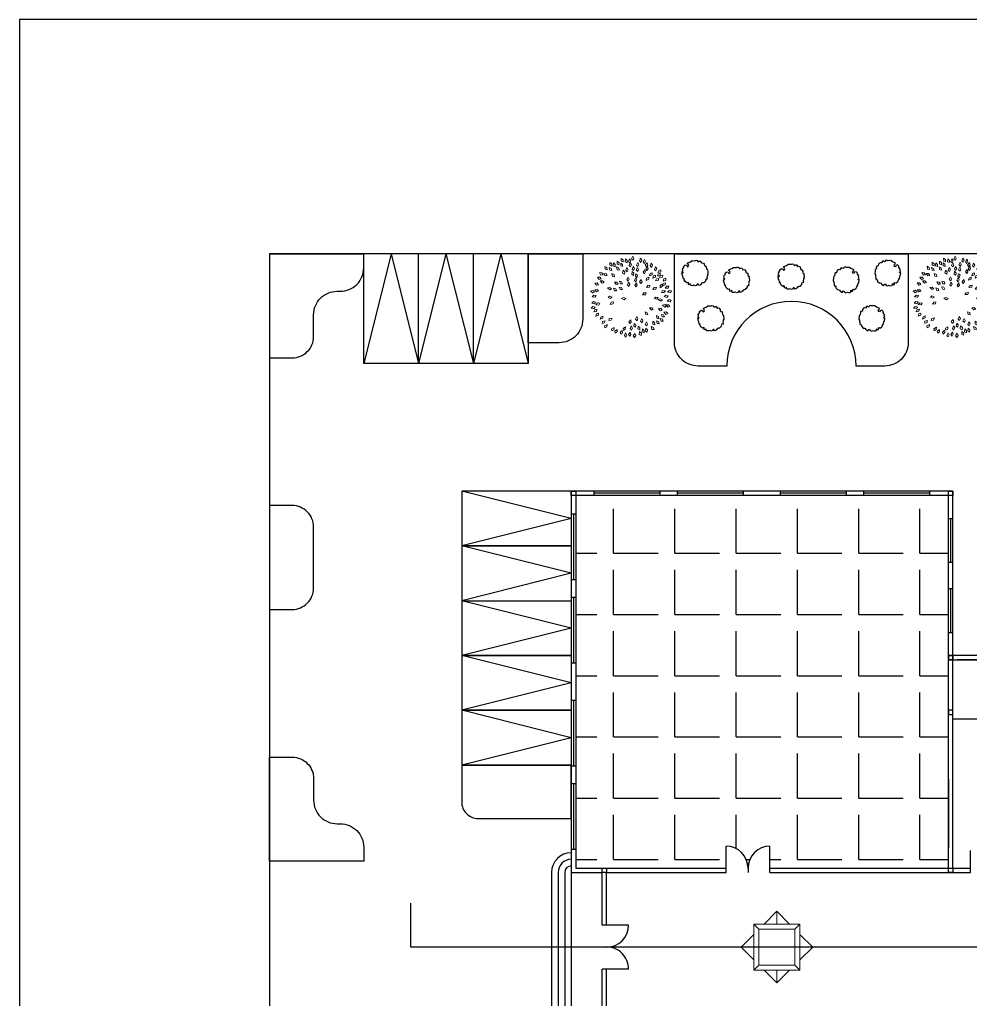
# Model space of a CAD drawing. Header units: millimetres. Extents: x 1593 to 1813, y 960 to 1110.
# Drawn here: x 1593.39 to 1636.76, y 1065.27 to 1109.97 of the extents above; entities that cross this region are included whole.
import ezdxf

# ---------------------------------------------------------------- set-up
doc = ezdxf.new("R2010")
doc.units = ezdxf.units.MM
doc.layers.add('1st floor', color=7, linetype='Continuous')
doc.layers.add('columns', color=22, linetype='Continuous')
doc.layers.add('Entrance Area', color=140, linetype='Continuous', lineweight=13)
doc.layers.add('trees', color=124, linetype='Continuous', lineweight=13)

# ---------------------------------------------------------------- blocks, each defined once
blk = doc.blocks.new('Paper Tree Plan')
at = {"layer": 'trees'}
for points in [[(4.3, 263.7), (10.6, 278.5), (2.1, 293.4), (-6.3, 274.3)], [(-182, 195.7), (-185, 211.6), (-200.3, 219.2), (-196.7, 198.7)], [(-149.4, 222), (-149.5, 238.2), (-163.2, 248.4), (-163.3, 227.6)], [(-125.4, 217.1), (-124.6, 233.2), (-137.6, 244.3), (-139, 223.4)], [(-97, 192.2), (-99.2, 208.2), (-114.1, 216.6), (-111.5, 195.9)], [(-97.2, 230.6), (-96.9, 246.8), (-110.4, 257.4), (-111, 236.5)], [(-70.8, 217.9), (-71.1, 234), (-84.9, 244.1), (-84.7, 223.2)], [(-66.2, 252.1), (-66.9, 268.2), (-81, 278), (-80.3, 257.1)], [(-38.1, 246.4), (-37.5, 262.5), (-50.8, 273.3), (-51.8, 252.5)], [(-18.1, 244.6), (-11.9, 259.5), (-20.5, 274.3), (-28.7, 255.1)], [(-12.8, 215.6), (-6.6, 230.5), (-15.3, 245.3), (-23.5, 226.1)], [(8.3, 189.4), (14.7, 204.2), (6.3, 219.1), (-2.2, 200.1)], [(40.3, 219.1), (46.6, 234), (38.1, 248.8), (29.7, 229.7)], [(61.5, 248.8), (67.8, 263.7), (59.2, 278.5), (50.9, 259.4)], [(87.3, 240.3), (95.4, 254.3), (88.7, 270.1), (78.1, 252.1)], [(100.3, 217.1), (110.6, 229.5), (106.7, 246.2), (93.2, 230.3)], [(105.1, 189.7), (114, 203.2), (108.4, 219.3), (96.7, 202.1)], [(137.9, 212.8), (144.3, 227.7), (135.7, 242.5), (127.4, 223.4)], [(169.7, 187.4), (176, 202.2), (167.5, 217.1), (159.1, 198)], [(-212.7, 158.6), (-220.9, 172.5), (-237.9, 174.5), (-227.5, 156.4)], [(-181.7, 153.3), (-190.7, 166.7), (-207.8, 167.7), (-196.3, 150.3)], [(-149.3, 188.9), (-152.9, 204.6), (-168.6, 211.5), (-164, 191.2)], [(-129.7, 144.6), (-133.1, 160.4), (-148.7, 167.6), (-144.5, 147.2)], [(-58, 163.5), (-55.6, 179.4), (-67.6, 191.7), (-70.9, 171.1)], [(-38.2, 181.1), (-31.9, 195.9), (-40.4, 210.8), (-48.8, 191.7)], [(-29.7, 113.1), (-23.4, 128), (-31.9, 142.8), (-40.3, 123.7)], [(7.3, 154.7), (10.4, 170.5), (-1.1, 183.3), (-5.3, 162.8)], [(26, 165.8), (21.7, 150.3), (32.2, 136.7), (37.9, 156.8)], [(38.3, 183.1), (44.6, 198), (36, 212.8), (27.7, 193.7)], [(87, 166.2), (95.7, 179.8), (89.8, 195.9), (78.3, 178.4)], [(142.9, 172.9), (127.8, 167.1), (123, 150.7), (142.6, 157.9)], [(166.2, 157), (151.6, 150.2), (147.9, 133.5), (166.9, 142)], [(201.7, 169.8), (186.5, 164.6), (181.2, 148.3), (201, 154.9)], [(206.9, 194.3), (191.3, 190.3), (184.7, 174.5), (205, 179.5)], [(220, 156.7), (204.1, 153.7), (196.5, 138.4), (217, 142)], [(-245.8, 87.1), (-255.9, 99.6), (-273.1, 99), (-260.1, 82.7)], [(-225.7, 129.3), (-236, 141.7), (-253.1, 141), (-239.9, 124.8)], [(-205.3, 102.7), (-215.7, 115), (-232.8, 114), (-219.5, 98)], [(-104.2, 91.5), (-113.2, 104.9), (-130.3, 105.9), (-118.8, 88.5)], [(-71.1, 93.5), (-77.9, 108.2), (-94.6, 111.8), (-86.1, 92.8)], [(-25.4, 74.9), (-19.1, 89.8), (-27.6, 104.6), (-36, 85.5)], [(24.4, 107.8), (31.6, 122.2), (24, 137.6), (14.4, 119)], [(24.8, 70.5), (34.1, 83.7), (28.7, 100), (16.6, 83)], [(60.3, 95), (69.7, 108.2), (64.6, 124.5), (52.3, 107.6)], [(117.8, 141.4), (103.1, 134.6), (99.5, 117.9), (118.5, 126.5)], [(126.6, 83.2), (110.6, 81.3), (102, 66.5), (122.7, 68.8)], [(191.3, 130.8), (175.2, 129.3), (166.3, 114.7), (187, 116.5)], [(213.9, 91), (200.9, 81.5), (200.6, 64.4), (217.6, 76.5)], [(238.6, 101.3), (223.4, 96.1), (218, 79.8), (237.8, 86.4)], [(242.5, 133.5), (227.1, 128.5), (221.6, 112.2), (241.5, 118.6)], [(263.1, 75.6), (247, 75.3), (236.8, 61.5), (257.7, 61.6)], [(-273.1, 35.6), (-285.9, 45.4), (-302.4, 40.8), (-286, 28)], [(-262.8, 8.7), (-278.8, 10.9), (-290.8, -1.3), (-270.2, -4.3)], [(-244.6, 40.6), (-256.3, 51.7), (-273.2, 48.9), (-258.3, 34.3)], [(-150.9, 56.9), (-162.7, 67.9), (-179.6, 64.9), (-164.4, 50.6)], [(-176.4, -5.3), (-161.7, -12.2), (-146.6, -4.1), (-165.4, 4.9)], [(-115.2, 42.5), (-120.5, 57.8), (-136.8, 63), (-130.1, 43.3)], [(-72.5, 53.1), (-80, 67.4), (-96.9, 70.2), (-87.4, 51.7)], [(99.6, 28.6), (83.5, 28.3), (73.4, 14.4), (94.3, 14.6)], [(173.4, 68.7), (157.3, 67.7), (147.9, 53.4), (168.7, 54.5)], [(211.4, 31.8), (227.4, 30), (239.2, 42.5), (218.5, 45)], [(258.5, 6.5), (243, 11.2), (229.2, 1.1), (249.1, -5.2)], [(282.8, 43.4), (266.7, 44.8), (255.2, 32.1), (276, 30.1)], [(-266.1, -38.8), (-281.9, -35.5), (-294.8, -46.8), (-274.4, -51.3)], [(-236.3, -46.7), (-252.3, -45), (-264, -57.5), (-243.3, -59.9)], [(-136.7, -37.8), (-152.7, -40.1), (-160.9, -55.1), (-140.3, -52.4)], [(-48.8, -13.7), (-62.8, -5.7), (-78.6, -12.5), (-60.5, -23)], [(185.9, -5.6), (170.2, -2.1), (157.2, -13.2), (177.5, -17.9)], [(216.9, -22.5), (202.9, -14.5), (187.1, -21.2), (205.1, -31.7)], [(246.8, -67.4), (234.3, -57.1), (217.7, -61.1), (233.6, -74.5)], [(270.9, -70.3), (260.8, -57.7), (243.7, -58.2), (256.5, -74.6)], [(281.2, -24.4), (265.4, -20.9), (252.3, -31.9), (272.6, -36.7)], [(-270.1, -74.4), (-286, -71.5), (-298.6, -83.1), (-278.1, -87.1)], [(-256.4, -91.1), (-272.2, -94.3), (-279.6, -109.8), (-259.1, -105.8)], [(-245.2, -119.4), (-260.5, -124.6), (-265.9, -140.8), (-246.1, -134.4)], [(-214.8, -139.8), (-229.4, -146.8), (-232.9, -163.5), (-213.9, -154.8)], [(112.5, -131), (107.8, -115.6), (91.7, -109.7), (97.6, -129.7)], [(151.5, -92), (140.9, -79.8), (123.8, -81), (137.4, -96.9)], [(191.4, -160), (189.8, -144), (175.2, -135.1), (177.1, -155.9)], [(215.4, -96.4), (205.1, -84), (188, -84.8), (201.2, -101)], [(233.5, -144.9), (225.7, -130.8), (208.8, -128.3), (218.7, -146.7)], [(255.7, -121.5), (244.2, -110.2), (227.2, -112.8), (242, -127.5)], [(-218.9, -193.5), (-203.3, -189.4), (-196.9, -173.5), (-217.1, -178.7)], [(-200.5, -225.9), (-186, -218.8), (-182.8, -202), (-201.6, -211)], [(-170.6, -172.7), (-154.7, -170.1), (-146.7, -154.9), (-167.3, -158.1)], [(-19, -195), (-7.9, -183.3), (-10.7, -166.4), (-25.2, -181.4)], [(-6.5, -241.4), (-0.2, -226.5), (-8.7, -211.7), (-17, -230.8)], [(22.3, -221.4), (25.3, -205.6), (13.7, -192.9), (9.7, -213.4)], [(34, -173.5), (40.3, -158.6), (31.8, -143.8), (23.4, -162.9)], [(53.5, -239.9), (54.7, -223.8), (41.8, -212.5), (40.1, -233.3)], [(70, -188.3), (76.3, -173.5), (67.8, -158.6), (59.4, -177.7)], [(104, -211.7), (110.3, -196.8), (101.7, -182), (93.4, -201.1)], [(161.8, -203.9), (161.1, -187.8), (146.9, -178.1), (147.7, -198.9)], [(194.8, -195.4), (190, -180), (173.9, -174.2), (179.9, -194.2)], [(223.1, -177.2), (217.8, -162), (201.4, -156.9), (208.2, -176.6)], [(-148.3, -247.8), (-134.6, -239.3), (-132.9, -222.3), (-150.8, -233.1)], [(-123.9, -263.8), (-110.6, -254.7), (-109.7, -237.6), (-127.1, -249.2)], [(-84.1, -271.7), (-72.3, -260.7), (-74, -243.7), (-89.4, -257.7)], [(-65, -243.8), (-51.3, -235.3), (-49.7, -218.2), (-67.5, -229)], [(-46.7, -292.3), (-40.4, -277.4), (-49, -262.6), (-57.3, -281.7)], [(-19.6, -286.5), (-10.5, -273.2), (-16, -257), (-27.9, -274.1)], [(15.3, -295.1), (23.7, -281.4), (17.5, -265.4), (6.4, -283.1)], [(63.1, -280.4), (64.8, -264.4), (52.2, -252.7), (49.9, -273.5)], [(84, -261.5), (86, -245.5), (73.8, -233.5), (70.9, -254.2)], [(107.5, -256.8), (110, -240.8), (98, -228.5), (94.6, -249.1)], [(156.4, -238.1), (151.8, -222.6), (135.7, -216.6), (141.5, -236.7)]]:
    blk.add_lwpolyline(points, close=True, dxfattribs=at)

msp = doc.modelspace()

# ---------------------------------------------------------------- hatches: boundary and pattern name
h = msp.add_hatch()
h.set_pattern_fill('ANGLE', color=256, scale=0.4, style=0)
h.set_pattern_definition([(0, (-567.22, 54.6407), (0, 2.794), [2.032, -0.762]), (90, (-567.22, 54.6407), (-2.794, 2e-16), [2.032, -0.762])])
h.paths.add_polyline_path([(1635.751, 1088.263), (1618.751, 1088.263), (1618.751, 1071.263), (1625.613, 1071.263), (1625.613, 1072.263, -0.414214), (1626.613, 1071.263, -0.414214), (1627.613, 1072.263), (1627.613, 1071.263), (1635.751, 1071.263)])

# ---------------------------------------------------------------- linework, layer by layer
for p, q in [((1611.232, 1067.661), (1611.232, 1069.661)), ((1683.151, 1067.661), (1611.232, 1067.661))]:
    msp.add_line(p, q)
for points in [[(1813.386, 1109.974), (1593.386, 1109.974), (1593.386, 959.974), (1813.386, 959.974)], [(1624.591, 1097.964), (1624.538, 1097.96), (1624.497, 1097.946), (1624.473, 1097.895), (1624.454, 1097.899), (1624.434, 1097.863), (1624.375, 1097.836), (1624.337, 1097.905), (1624.298, 1097.899), (1624.273, 1097.851), (1624.214, 1097.823), (1624.136, 1097.85), (1624.093, 1097.831), (1624.013, 1097.836), (1623.971, 1097.879), (1623.981, 1097.889), (1623.979, 1097.935), (1623.935, 1097.877), (1623.892, 1097.894), (1623.892, 1097.976), (1623.867, 1097.982), (1623.814, 1097.964), (1623.742, 1098.025), (1623.691, 1098.121), (1623.71, 1098.146), (1623.663, 1098.148), (1623.644, 1098.258), (1623.624, 1098.277), (1623.599, 1098.414), (1623.647, 1098.42), (1623.657, 1098.445), (1623.608, 1098.468), (1623.636, 1098.534), (1623.621, 1098.59), (1623.685, 1098.669), (1623.682, 1098.718), (1623.748, 1098.78), (1623.82, 1098.755), (1623.848, 1098.7), (1623.885, 1098.713), (1623.908, 1098.767), (1623.869, 1098.825), (1623.841, 1098.84), (1623.861, 1098.876), (1623.982, 1098.924), (1624.06, 1098.976), (1624.19, 1098.971), (1624.217, 1098.984), (1624.259, 1098.995), (1624.302, 1098.978), (1624.314, 1098.943), (1624.348, 1098.922), (1624.386, 1098.946), (1624.434, 1098.952), (1624.485, 1098.87), (1624.522, 1098.882), (1624.578, 1098.866), (1624.617, 1098.808), (1624.626, 1098.754), (1624.659, 1098.726), (1624.695, 1098.727), (1624.716, 1098.692), (1624.71, 1098.683), (1624.722, 1098.648), (1624.711, 1098.64), (1624.728, 1098.589), (1624.767, 1098.556), (1624.773, 1098.501), (1624.787, 1098.367), (1624.758, 1098.332), (1624.759, 1098.261), (1624.741, 1098.233), (1624.751, 1098.179), (1624.726, 1098.131), (1624.702, 1098.134), (1624.668, 1098.087), (1624.673, 1098.046)], [(1628.977, 1097.801), (1628.924, 1097.797), (1628.883, 1097.783), (1628.859, 1097.732), (1628.84, 1097.736), (1628.82, 1097.701), (1628.761, 1097.673), (1628.723, 1097.742), (1628.684, 1097.736), (1628.66, 1097.688), (1628.6, 1097.661), (1628.523, 1097.688), (1628.479, 1097.669), (1628.399, 1097.674), (1628.357, 1097.716), (1628.367, 1097.727), (1628.365, 1097.773), (1628.321, 1097.715), (1628.278, 1097.732), (1628.278, 1097.814), (1628.253, 1097.82), (1628.2, 1097.801), (1628.128, 1097.862), (1628.077, 1097.959), (1628.096, 1097.983), (1628.05, 1097.985), (1628.03, 1098.096), (1628.01, 1098.114), (1627.985, 1098.252), (1628.033, 1098.258), (1628.043, 1098.283), (1627.994, 1098.305), (1628.022, 1098.372), (1628.007, 1098.427), (1628.071, 1098.506), (1628.068, 1098.555), (1628.134, 1098.617), (1628.206, 1098.592), (1628.234, 1098.538), (1628.271, 1098.55), (1628.294, 1098.604), (1628.255, 1098.663), (1628.227, 1098.678), (1628.247, 1098.713), (1628.368, 1098.762), (1628.446, 1098.814), (1628.576, 1098.809), (1628.603, 1098.822), (1628.645, 1098.833), (1628.688, 1098.815), (1628.7, 1098.78), (1628.734, 1098.76), (1628.772, 1098.783), (1628.82, 1098.789), (1628.872, 1098.707), (1628.908, 1098.72), (1628.964, 1098.703), (1629.003, 1098.645), (1629.012, 1098.591), (1629.045, 1098.563), (1629.081, 1098.565), (1629.102, 1098.529), (1629.096, 1098.52), (1629.108, 1098.485), (1629.097, 1098.478), (1629.114, 1098.427), (1629.153, 1098.394), (1629.159, 1098.338), (1629.173, 1098.204), (1629.144, 1098.169), (1629.145, 1098.098), (1629.127, 1098.071), (1629.137, 1098.017), (1629.112, 1097.969), (1629.088, 1097.972), (1629.054, 1097.924), (1629.059, 1097.883)], [(1632.59, 1097.964), (1632.643, 1097.96), (1632.684, 1097.946), (1632.708, 1097.895), (1632.728, 1097.899), (1632.747, 1097.863), (1632.807, 1097.836), (1632.844, 1097.905), (1632.883, 1097.899), (1632.908, 1097.851), (1632.967, 1097.823), (1633.045, 1097.85), (1633.089, 1097.831), (1633.168, 1097.836), (1633.21, 1097.879), (1633.2, 1097.889), (1633.202, 1097.935), (1633.246, 1097.877), (1633.289, 1097.894), (1633.29, 1097.976), (1633.314, 1097.982), (1633.368, 1097.964), (1633.439, 1098.025), (1633.491, 1098.121), (1633.471, 1098.146), (1633.518, 1098.148), (1633.538, 1098.258), (1633.558, 1098.277), (1633.582, 1098.414), (1633.534, 1098.42), (1633.524, 1098.445), (1633.573, 1098.468), (1633.546, 1098.534), (1633.56, 1098.59), (1633.496, 1098.669), (1633.499, 1098.718), (1633.434, 1098.78), (1633.361, 1098.755), (1633.333, 1098.7), (1633.296, 1098.713), (1633.274, 1098.767), (1633.312, 1098.825), (1633.34, 1098.84), (1633.32, 1098.876), (1633.2, 1098.924), (1633.122, 1098.976), (1632.992, 1098.971), (1632.964, 1098.984), (1632.922, 1098.995), (1632.879, 1098.978), (1632.867, 1098.943), (1632.833, 1098.922), (1632.795, 1098.946), (1632.747, 1098.952), (1632.696, 1098.87), (1632.659, 1098.882), (1632.603, 1098.866), (1632.565, 1098.808), (1632.555, 1098.754), (1632.523, 1098.726), (1632.487, 1098.727), (1632.465, 1098.692), (1632.471, 1098.683), (1632.459, 1098.648), (1632.47, 1098.64), (1632.453, 1098.589), (1632.414, 1098.556), (1632.409, 1098.501), (1632.395, 1098.367), (1632.424, 1098.332), (1632.422, 1098.261), (1632.44, 1098.233), (1632.431, 1098.179), (1632.455, 1098.131), (1632.479, 1098.134), (1632.513, 1098.087), (1632.508, 1098.046)], [(1626.485, 1097.654), (1626.431, 1097.65), (1626.391, 1097.636), (1626.367, 1097.585), (1626.347, 1097.589), (1626.327, 1097.554), (1626.268, 1097.526), (1626.231, 1097.595), (1626.192, 1097.589), (1626.167, 1097.541), (1626.108, 1097.514), (1626.03, 1097.541), (1625.986, 1097.522), (1625.907, 1097.527), (1625.865, 1097.569), (1625.875, 1097.58), (1625.873, 1097.626), (1625.829, 1097.568), (1625.786, 1097.585), (1625.785, 1097.667), (1625.76, 1097.673), (1625.707, 1097.654), (1625.636, 1097.715), (1625.584, 1097.812), (1625.603, 1097.836), (1625.557, 1097.838), (1625.537, 1097.949), (1625.517, 1097.967), (1625.493, 1098.105), (1625.541, 1098.111), (1625.551, 1098.136), (1625.502, 1098.158), (1625.529, 1098.225), (1625.515, 1098.28), (1625.579, 1098.359), (1625.576, 1098.408), (1625.641, 1098.47), (1625.714, 1098.445), (1625.742, 1098.391), (1625.779, 1098.403), (1625.801, 1098.457), (1625.763, 1098.516), (1625.735, 1098.531), (1625.755, 1098.566), (1625.875, 1098.615), (1625.953, 1098.667), (1626.083, 1098.662), (1626.111, 1098.675), (1626.153, 1098.686), (1626.195, 1098.668), (1626.207, 1098.633), (1626.242, 1098.613), (1626.279, 1098.636), (1626.328, 1098.642), (1626.379, 1098.56), (1626.416, 1098.573), (1626.472, 1098.556), (1626.51, 1098.498), (1626.519, 1098.444), (1626.552, 1098.416), (1626.588, 1098.418), (1626.609, 1098.382), (1626.603, 1098.373), (1626.616, 1098.338), (1626.604, 1098.331), (1626.622, 1098.28), (1626.661, 1098.247), (1626.666, 1098.191), (1626.68, 1098.057), (1626.651, 1098.022), (1626.653, 1097.951), (1626.635, 1097.924), (1626.644, 1097.87), (1626.619, 1097.822), (1626.596, 1097.825), (1626.562, 1097.777), (1626.567, 1097.736)], [(1630.696, 1097.654), (1630.75, 1097.65), (1630.791, 1097.636), (1630.814, 1097.585), (1630.834, 1097.589), (1630.854, 1097.554), (1630.913, 1097.526), (1630.951, 1097.595), (1630.99, 1097.589), (1631.014, 1097.541), (1631.073, 1097.514), (1631.151, 1097.541), (1631.195, 1097.522), (1631.275, 1097.527), (1631.317, 1097.569), (1631.307, 1097.58), (1631.309, 1097.626), (1631.353, 1097.568), (1631.395, 1097.585), (1631.396, 1097.667), (1631.421, 1097.673), (1631.474, 1097.654), (1631.545, 1097.715), (1631.597, 1097.812), (1631.578, 1097.836), (1631.624, 1097.838), (1631.644, 1097.949), (1631.664, 1097.967), (1631.689, 1098.105), (1631.64, 1098.111), (1631.631, 1098.136), (1631.68, 1098.158), (1631.652, 1098.225), (1631.667, 1098.28), (1631.603, 1098.359), (1631.606, 1098.408), (1631.54, 1098.47), (1631.467, 1098.445), (1631.439, 1098.391), (1631.403, 1098.403), (1631.38, 1098.457), (1631.418, 1098.516), (1631.447, 1098.531), (1631.427, 1098.566), (1631.306, 1098.615), (1631.228, 1098.667), (1631.098, 1098.662), (1631.071, 1098.675), (1631.029, 1098.686), (1630.986, 1098.668), (1630.974, 1098.633), (1630.939, 1098.613), (1630.902, 1098.636), (1630.854, 1098.642), (1630.802, 1098.56), (1630.766, 1098.573), (1630.71, 1098.556), (1630.671, 1098.498), (1630.662, 1098.444), (1630.629, 1098.416), (1630.593, 1098.418), (1630.572, 1098.382), (1630.578, 1098.373), (1630.566, 1098.338), (1630.577, 1098.331), (1630.559, 1098.28), (1630.521, 1098.247), (1630.515, 1098.191), (1630.501, 1098.057), (1630.53, 1098.022), (1630.529, 1097.951), (1630.547, 1097.924), (1630.537, 1097.87), (1630.562, 1097.822), (1630.586, 1097.825), (1630.62, 1097.777), (1630.615, 1097.736)], [(1625.314, 1095.901), (1625.261, 1095.896), (1625.22, 1095.882), (1625.196, 1095.831), (1625.177, 1095.835), (1625.157, 1095.8), (1625.098, 1095.772), (1625.06, 1095.842), (1625.021, 1095.835), (1624.996, 1095.788), (1624.937, 1095.76), (1624.859, 1095.787), (1624.816, 1095.768), (1624.736, 1095.773), (1624.694, 1095.815), (1624.704, 1095.826), (1624.702, 1095.872), (1624.658, 1095.814), (1624.615, 1095.831), (1624.615, 1095.913), (1624.59, 1095.919), (1624.537, 1095.9), (1624.465, 1095.962), (1624.414, 1096.058), (1624.433, 1096.082), (1624.386, 1096.084), (1624.367, 1096.195), (1624.347, 1096.213), (1624.322, 1096.351), (1624.37, 1096.357), (1624.38, 1096.382), (1624.331, 1096.404), (1624.359, 1096.471), (1624.344, 1096.526), (1624.408, 1096.606), (1624.405, 1096.655), (1624.471, 1096.716), (1624.543, 1096.691), (1624.571, 1096.637), (1624.608, 1096.65), (1624.631, 1096.704), (1624.592, 1096.762), (1624.564, 1096.777), (1624.584, 1096.813), (1624.705, 1096.861), (1624.783, 1096.913), (1624.913, 1096.908), (1624.94, 1096.921), (1624.982, 1096.932), (1625.025, 1096.914), (1625.037, 1096.879), (1625.071, 1096.859), (1625.109, 1096.883), (1625.157, 1096.889), (1625.208, 1096.806), (1625.245, 1096.819), (1625.301, 1096.803), (1625.34, 1096.744), (1625.349, 1096.691), (1625.381, 1096.662), (1625.418, 1096.664), (1625.439, 1096.629), (1625.433, 1096.619), (1625.445, 1096.584), (1625.434, 1096.577), (1625.451, 1096.526), (1625.49, 1096.493), (1625.496, 1096.438), (1625.51, 1096.303), (1625.481, 1096.268), (1625.482, 1096.197), (1625.464, 1096.17), (1625.474, 1096.116), (1625.449, 1096.068), (1625.425, 1096.071), (1625.391, 1096.023), (1625.396, 1095.982)], [(1631.867, 1095.901), (1631.92, 1095.896), (1631.961, 1095.882), (1631.985, 1095.831), (1632.005, 1095.835), (1632.024, 1095.8), (1632.084, 1095.772), (1632.121, 1095.842), (1632.16, 1095.835), (1632.185, 1095.788), (1632.244, 1095.76), (1632.322, 1095.787), (1632.366, 1095.768), (1632.445, 1095.773), (1632.487, 1095.815), (1632.477, 1095.826), (1632.479, 1095.872), (1632.523, 1095.814), (1632.566, 1095.831), (1632.567, 1095.913), (1632.591, 1095.919), (1632.645, 1095.9), (1632.716, 1095.962), (1632.768, 1096.058), (1632.748, 1096.082), (1632.795, 1096.084), (1632.815, 1096.195), (1632.835, 1096.213), (1632.859, 1096.351), (1632.811, 1096.357), (1632.801, 1096.382), (1632.85, 1096.404), (1632.823, 1096.471), (1632.837, 1096.526), (1632.773, 1096.606), (1632.776, 1096.655), (1632.711, 1096.716), (1632.638, 1096.691), (1632.61, 1096.637), (1632.573, 1096.65), (1632.551, 1096.704), (1632.589, 1096.762), (1632.617, 1096.777), (1632.597, 1096.813), (1632.477, 1096.861), (1632.399, 1096.913), (1632.269, 1096.908), (1632.241, 1096.921), (1632.199, 1096.932), (1632.156, 1096.914), (1632.144, 1096.879), (1632.11, 1096.859), (1632.072, 1096.883), (1632.024, 1096.889), (1631.973, 1096.806), (1631.936, 1096.819), (1631.88, 1096.803), (1631.842, 1096.744), (1631.832, 1096.691), (1631.8, 1096.662), (1631.764, 1096.664), (1631.742, 1096.629), (1631.748, 1096.619), (1631.736, 1096.584), (1631.748, 1096.577), (1631.73, 1096.526), (1631.691, 1096.493), (1631.686, 1096.438), (1631.672, 1096.303), (1631.701, 1096.268), (1631.699, 1096.197), (1631.717, 1096.17), (1631.708, 1096.116), (1631.732, 1096.068), (1631.756, 1096.071), (1631.79, 1096.023), (1631.785, 1095.982)]]:
    msp.add_lwpolyline(points, close=True)
at = {"layer": '1st floor'}
for p, q in [((1604.784, 1099.281), (1609.084, 1099.281)), ((1610.334, 1099.281), (1609.084, 1094.281)), ((1609.084, 1094.281), (1609.084, 1099.281)), ((1610.334, 1099.281), (1611.584, 1094.281)), ((1611.584, 1094.281), (1611.584, 1099.281)), ((1612.834, 1099.281), (1611.584, 1094.281)), ((1612.834, 1099.281), (1614.084, 1094.281)), ((1614.084, 1094.281), (1614.084, 1099.281)), ((1615.334, 1099.281), (1614.084, 1094.281)), ((1615.334, 1099.281), (1616.584, 1094.281)), ((1616.584, 1099.281), (1616.584, 1094.281)), ((1604.784, 1094.538), (1605.818, 1094.538)), ((1611.584, 1094.281), (1609.084, 1094.281)), ((1614.084, 1094.281), (1611.584, 1094.281)), ((1616.584, 1094.281), (1614.084, 1094.281)), ((1618.551, 1088.463), (1613.551, 1088.463)), ((1613.551, 1088.463), (1613.551, 1085.963)), ((1618.551, 1087.213), (1613.551, 1088.463)), ((1635.951, 1088.463), (1618.551, 1088.463)), ((1618.551, 1088.463), (1618.551, 1071.063)), ((1618.551, 1088.463), (1618.551, 1071.063)), ((1635.751, 1088.263), (1618.751, 1088.263)), ((1618.751, 1088.263), (1618.751, 1071.263)), ((1618.751, 1088.263), (1618.751, 1071.263)), ((1619.601, 1088.263), (1619.601, 1088.463)), ((1622.601, 1088.363), (1619.601, 1088.363)), ((1622.601, 1088.263), (1622.601, 1088.463)), ((1623.401, 1088.263), (1623.401, 1088.463)), ((1626.401, 1088.363), (1623.401, 1088.363)), ((1626.401, 1088.263), (1626.401, 1088.463)), ((1628.101, 1088.263), (1628.101, 1088.463)), ((1631.101, 1088.363), (1628.101, 1088.363)), ((1631.101, 1088.263), (1631.101, 1088.463)), ((1631.901, 1088.263), (1631.901, 1088.463)), ((1634.901, 1088.363), (1631.901, 1088.363)), ((1634.901, 1088.263), (1634.901, 1088.463)), ((1635.751, 1071.263), (1635.751, 1088.263)), ((1635.751, 1080.963), (1635.751, 1088.263)), ((1635.951, 1071.263), (1635.951, 1088.463)), ((1618.551, 1087.213), (1613.551, 1085.963)), ((1618.751, 1087.413), (1618.551, 1087.413)), ((1618.651, 1087.413), (1618.651, 1084.413)), ((1635.751, 1087.213), (1635.951, 1087.213)), ((1635.851, 1087.213), (1635.851, 1085.213)), ((1613.551, 1085.963), (1618.551, 1085.963)), ((1618.551, 1085.963), (1613.551, 1085.963)), ((1613.551, 1085.963), (1613.551, 1083.463)), ((1618.551, 1084.713), (1613.551, 1085.963)), ((1635.751, 1085.213), (1635.951, 1085.213)), ((1618.551, 1084.713), (1613.551, 1083.463)), ((1618.751, 1084.413), (1618.551, 1084.413)), ((1635.751, 1084.013), (1635.951, 1084.013)), ((1635.851, 1084.013), (1635.851, 1082.013)), ((1618.751, 1083.613), (1618.551, 1083.613)), ((1618.651, 1083.613), (1618.651, 1080.613)), ((1613.551, 1083.463), (1618.551, 1083.463)), ((1613.551, 1083.463), (1613.551, 1080.963)), ((1618.551, 1082.213), (1613.551, 1083.463)), ((1604.784, 1083.06), (1604.784, 1069.345)), ((1604.784, 1083.06), (1605.818, 1083.06)), ((1618.551, 1082.213), (1613.551, 1080.963)), ((1635.751, 1082.013), (1635.951, 1082.013)), ((1618.551, 1080.963), (1613.551, 1080.963)), ((1613.551, 1080.963), (1613.551, 1078.463)), ((1618.551, 1079.713), (1613.551, 1080.963)), ((1613.551, 1080.963), (1618.551, 1080.963)), ((1635.751, 1071.263), (1635.751, 1080.963)), ((1645.851, 1080.963), (1635.751, 1080.963)), ((1635.951, 1071.263), (1635.951, 1080.963)), ((1618.751, 1080.613), (1618.551, 1080.613)), ((1635.951, 1080.763), (1645.851, 1080.763)), ((1645.651, 1080.763), (1636.151, 1080.763)), ((1618.551, 1079.713), (1613.551, 1078.463)), ((1618.751, 1078.913), (1618.551, 1078.913)), ((1618.651, 1078.913), (1618.651, 1075.913)), ((1613.551, 1078.463), (1618.551, 1078.463)), ((1618.551, 1078.463), (1613.551, 1078.463)), ((1613.551, 1078.463), (1613.551, 1075.963)), ((1618.551, 1077.213), (1613.551, 1078.463)), ((1638.651, 1078.063), (1635.951, 1078.063)), ((1618.551, 1077.213), (1613.551, 1075.963)), ((1635.751, 1071.263), (1635.751, 1076.063)), ((1613.551, 1075.963), (1618.551, 1075.963)), ((1618.751, 1075.913), (1618.551, 1075.913)), ((1618.751, 1075.113), (1618.551, 1075.113)), ((1618.651, 1075.113), (1618.651, 1072.113)), ((1635.751, 1075.317), (1635.751, 1072.171)), ((1618.751, 1072.113), (1618.551, 1072.113)), ((1618.551, 1071.963), (1618.551, 1071.963)), ((1625.613, 1071.063), (1625.613, 1072.263)), ((1627.613, 1071.063), (1627.613, 1072.263)), ((1636.757, 1071.063), (1636.757, 1072.063)), ((1618.551, 1071.663), (1618.551, 1071.663)), ((1617.651, 1071.063), (1617.651, 1064.251)), ((1617.651, 1071.063), (1617.651, 1071.063)), ((1617.951, 1071.063), (1617.951, 1064.251)), ((1617.951, 1071.063), (1617.951, 1071.063)), ((1618.251, 1071.063), (1618.251, 1064.251)), ((1618.251, 1071.063), (1618.251, 1071.063)), ((1618.551, 1071.363), (1618.551, 1071.363)), ((1618.551, 1071.063), (1619.959, 1071.063)), ((1618.551, 1071.063), (1618.551, 1051.451)), ((1618.751, 1071.263), (1625.613, 1071.263)), ((1619.959, 1068.657), (1619.959, 1071.063)), ((1620.159, 1071.063), (1625.613, 1071.063)), ((1620.159, 1068.657), (1620.159, 1071.063)), ((1620.159, 1068.657), (1620.159, 1071.063)), ((1626.613, 1071.263), (1626.613, 1071.063)), ((1627.613, 1071.263), (1635.751, 1071.263)), ((1627.613, 1071.063), (1635.751, 1071.063)), ((1635.068, 1071.263), (1635.751, 1071.263)), ((1635.068, 1071.063), (1635.951, 1071.063)), ((1635.751, 1071.063), (1636.757, 1071.063)), ((1635.951, 1071.263), (1636.757, 1071.263)), ((1621.159, 1068.657), (1619.959, 1068.657)), ((1620.159, 1067.657), (1619.959, 1067.657)), ((1620.159, 1067.657), (1620.159, 1067.666)), ((1620.159, 1067.657), (1620.159, 1067.666)), ((1619.959, 1056.351), (1619.959, 1066.657)), ((1621.159, 1066.657), (1619.959, 1066.657)), ((1620.159, 1064.251), (1620.159, 1066.657)), ((1620.159, 1064.251), (1620.159, 1066.657))]:
    msp.add_line(p, q, dxfattribs=at)
for points in [[(1684.784, 1099.281), (1604.784, 1099.281), (1604.784, 1039.281), (1684.784, 1039.281)], [(1635.951, 1080.763), (1635.951, 1080.963), (1635.751, 1080.963), (1635.751, 1080.763)], [(1635.951, 1078.263), (1635.951, 1078.463), (1635.751, 1078.463), (1635.751, 1078.263)]]:
    msp.add_lwpolyline(points, close=True, dxfattribs=at)
for points in [[(1605.818, 1099.281), (1604.784, 1099.281), (1604.784, 1094.538), (1605.818, 1094.538, 0.414214), (1606.797, 1095.517), (1606.797, 1096.504, -0.414214), (1607.87, 1097.577), (1608.011, 1097.577, 0.414214), (1609.084, 1098.65), (1609.084, 1099.281)], [(1625.642, 1094.169), (1624.333, 1094.169, -0.414214), (1623.26, 1095.242), (1623.26, 1099.281), (1633.922, 1099.281), (1633.922, 1095.242, -0.414214), (1632.849, 1094.169), (1631.539, 1094.169)], [(1609.084, 1071.582), (1604.784, 1071.582), (1604.784, 1076.326), (1605.818, 1076.326, -0.414214), (1606.797, 1075.347), (1606.797, 1074.36, 0.414214), (1607.87, 1073.286), (1608.011, 1073.286, -0.414214), (1609.084, 1072.213), (1609.084, 1071.582)]]:
    msp.add_lwpolyline(points, format="xyb", dxfattribs=at)
for points in [[(1616.584, 1099.281), (1619.073, 1099.281), (1619.073, 1096.306, -0.414214), (1618, 1095.233), (1616.584, 1095.233)], [(1605.818, 1087.804), (1604.784, 1087.804), (1604.784, 1083.06), (1605.818, 1083.06, 0.414214), (1606.797, 1084.04), (1606.797, 1086.824, 0.414214)], [(1618.551, 1075.963), (1613.551, 1075.963), (1613.551, 1074.279, 0.414214), (1614.3, 1073.529), (1618.551, 1073.529)]]:
    msp.add_lwpolyline(points, format="xyb", close=True, dxfattribs=at)
for centre, radius, start, end in [((1628.591, 1094.169), 2.948, 360, 180), ((1618.551, 1071.063), 0.9, 90, 180), ((1625.613, 1071.263), 1, 360, 90), ((1627.613, 1071.263), 1, 90, 180), ((1618.551, 1071.063), 0.6, 90, 180), ((1618.551, 1071.063), 0.3, 90, 180), ((1620.159, 1068.657), 1, 270, 0), ((1620.159, 1066.666), 1, 359.49, 90)]:
    msp.add_arc(centre, radius, start, end, dxfattribs=at)
at = {"layer": 'columns'}
for points in [[(1618.551, 1088.463), (1618.751, 1088.463), (1618.751, 1088.263), (1618.551, 1088.263)], [(1635.751, 1088.463), (1635.951, 1088.463), (1635.951, 1088.263), (1635.751, 1088.263)], [(1635.751, 1080.963), (1635.951, 1080.963), (1635.951, 1080.763), (1635.751, 1080.763)], [(1619.959, 1071.263), (1620.159, 1071.263), (1620.159, 1071.063), (1619.959, 1071.063)], [(1635.751, 1071.263), (1635.951, 1071.263), (1635.951, 1071.063), (1635.751, 1071.063)]]:
    msp.add_lwpolyline(points, close=True, dxfattribs=at)
at = {"layer": 'Entrance Area'}
for p, q in [((1627.929, 1069.292), (1627.929, 1068.709)), ((1627.112, 1068.474), (1626.877, 1068.709)), ((1627.112, 1068.474), (1627.112, 1066.839)), ((1628.747, 1068.474), (1627.112, 1068.474)), ((1628.981, 1068.709), (1628.747, 1068.474)), ((1628.747, 1066.839), (1628.747, 1068.474)), ((1626.877, 1067.657), (1626.294, 1067.657)), ((1629.564, 1067.657), (1628.981, 1067.657)), ((1627.112, 1066.839), (1626.877, 1066.605)), ((1627.112, 1066.839), (1628.747, 1066.839)), ((1627.929, 1066.605), (1627.929, 1066.022)), ((1628.981, 1066.605), (1628.747, 1066.839))]:
    msp.add_line(p, q, dxfattribs=at)
for points in [[(1628.512, 1068.709), (1627.929, 1069.292), (1627.346, 1068.709)], [(1626.877, 1068.24), (1626.294, 1067.657), (1626.877, 1067.074)], [(1628.981, 1067.074), (1629.564, 1067.657), (1628.981, 1068.24)], [(1627.346, 1066.605), (1627.929, 1066.022), (1628.512, 1066.605)]]:
    msp.add_lwpolyline(points, dxfattribs=at)
msp.add_lwpolyline([(1626.877, 1068.709), (1626.877, 1066.605), (1628.981, 1066.605), (1628.981, 1068.709)], close=True, dxfattribs=at)

# ---------------------------------------------------------------- block references
at = {"layer": 'trees', "xscale": 0.006300000000123873, "yscale": 0.006300000000123873, "zscale": 0.006300000000123873}
for p in [(1621.339, 1097.33), (1636.044, 1097.336)]:
    msp.add_blockref('Paper Tree Plan', p, dxfattribs=at)

doc.saveas('drawing.dxf')
